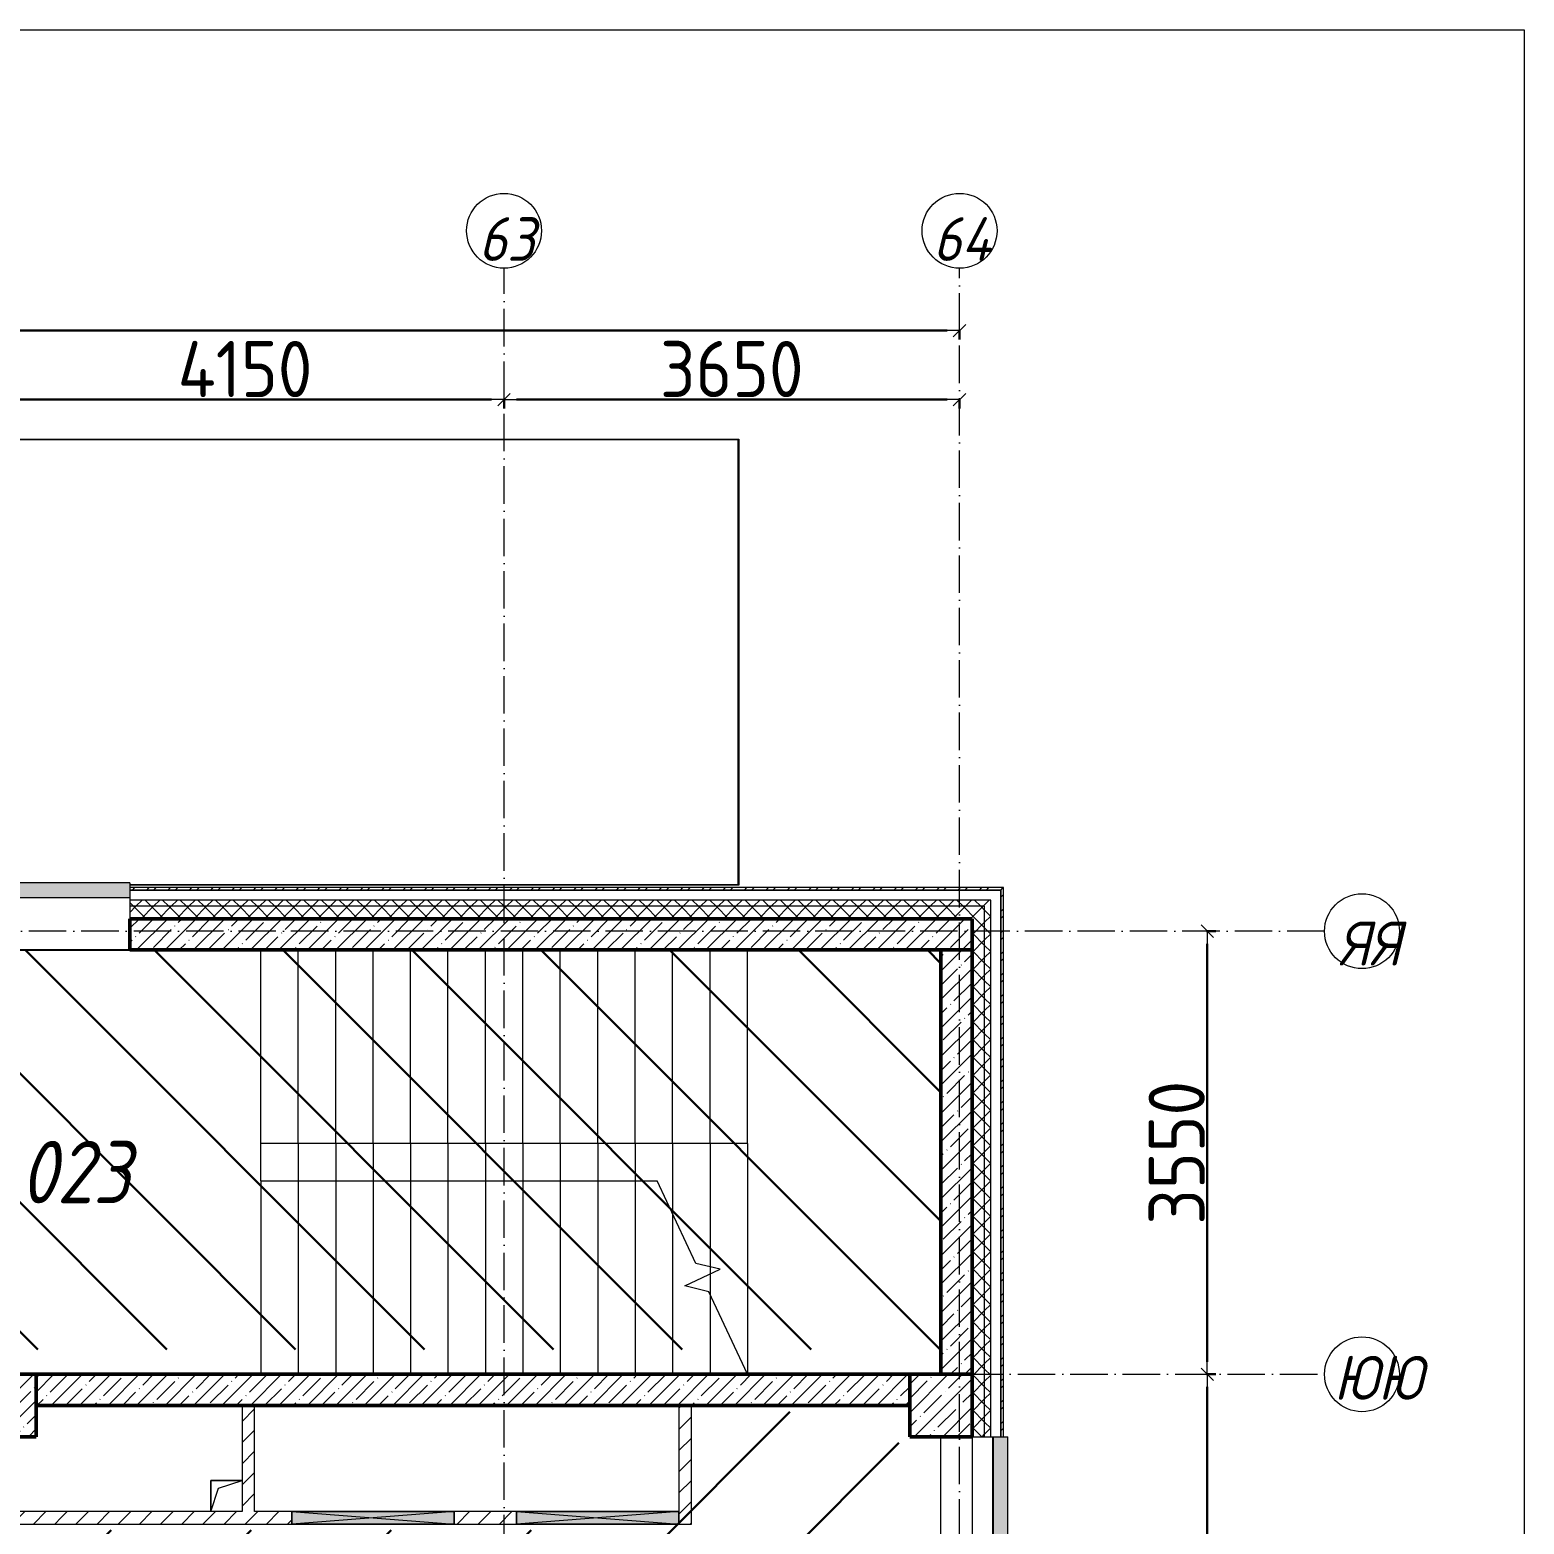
# Model space of a CAD drawing. Header units: millimetres. Extents: x 35697 to 388678, y -91946 to 171347.
# Drawn here: x 136960 to 148933, y 144545 to 156516 of the extents above; entities that cross this region are included whole.
import ezdxf

# ---------------------------------------------------------------- set-up
doc = ezdxf.new("R2010")
doc.units = ezdxf.units.MM
doc.linetypes.add('50_200_ШТРИХ_1Т_ш5_п1_п1_', pattern=[700, 500, -100, 0, -100])
for name, color, linetype, lineweight in [('2.1) ПГП окна 2.8 м', 5, 'Continuous', 30), ('3.1) ЖБ окна 1.2 м', 102, 'Continuous', 30), ('4) ЛЕстницы', 5, 'Continuous', 30), ('A-____-____-DIMS', 7, 'Continuous', 9), ('A-DETL-GENF-OTLN', 7, 'Continuous', 9), ('A-FLOR-____-OTLN', 7, 'Continuous', 9), ('A-GENM-____-OTLN', 7, 'Continuous', 9), ('A-GLAZ-____-OTLN', 7, 'Continuous', 9), ('A-WALL-____-MCUT', 7, 'Continuous', 13), ('A-WALL-____-MCUT-1', 7, 'Continuous', 9), ('A-WALL-____-MCUT-2', 7, 'Continuous', 50), ('A-WALL-____-OTLN', 7, 'Continuous', 9), ('A-WALL-____-PATT-1', 7, 'Continuous', 9), ('A-WALL-FNSH-MCUT-1', 7, 'Continuous', 9), ('I-WALL-____-OTLN', 7, 'Continuous', 9), ('S-COLS-____-MCUT', 7, 'Continuous', 50), ('S-COLS-____-OTLN', 7, 'Continuous', 9), ('S-GRID-____-IDEN', 7, 'Continuous', 9), ('S-GRID-____-OTLN-1', 7, '50_200_ШТРИХ_1Т_ш5_п1_п1_', 9), ('S-STRS-____-MBND', 7, 'Continuous', 9), ('S-STRS-____-OTLN-1', 7, 'Continuous', 9), ('Марки помещений', 7, 'Continuous', 9)]:
    doc.layers.add(name, color=color, linetype=linetype, lineweight=lineweight)
doc.layers.add('A-GLAZ-____-OTLN-1', color=7, linetype='Continuous', lineweight=9, true_color=0xc0c0c0)
doc.styles.add('ISOCPEUR_I_2', font='isocpeui.ttf', dxfattribs={"width": 0.85, "height": 2.3})
doc.styles.add('ISOCPEUR_I_9', font='isocpeui.ttf', dxfattribs={"width": 0.9, "height": 250})
doc.styles.add('СПДС', font='isocpeur.ttf', dxfattribs={"width": 0.9})
doc.dimstyles.new('Размера А3', dxfattribs={"dimtxt": 200, "dimasz": 100, "dimexe": 70, "dimexo": 100, "dimgap": 20, "dimtad": 1, "dimdec": 0, "dimrnd": 10, "dimzin": 0, "dimdsep": 46, "dimtxsty": 'СПДС', "dimblk": 'ARROWHEAD_6', "dimcen": 1, "dimclrd": 256, "dimclre": 256, "dimclrt": 256, "dimazin": 0, "dimtfac": 1, "dimtdec": 0, "dimtmove": 2, "dimatfit": 3, "dimfxl": 1, "dimtolj": 1, "dimtzin": 0, "dimarcsym": 0})
pattern_1 = [(45, (43259.71, 63713.66), (-85.53659, 85.53659), []), (45, (43316.74, 63713.66), (-85.53659, 85.53659), [])]
pattern_2 = [(45, (43259.71, 63713.66), (-70.71068, 70.71068), []), (135, (43259.71, 63713.66), (-70.71068, -70.71068), [])]
pattern_3 = [(45, (43259.71, 63713.66), (-84.85281, 84.85281), [])]
pattern_4 = [(45, (43259.71, 63713.66), (-114.04925, 114.04925), []), (45, (43373.76, 63713.66), (-114.04925, 114.04925), [201.612, -40.322, 3.353, -36.97])]

# ---------------------------------------------------------------- blocks, each defined once
blk = doc.blocks.new('BSC_Колонна _Прямоугольная - 500х500-V104-АР1_План отверстий 2 этажа в осях 1-64_Ю-ЯЯ')
at = {"layer": 'S-COLS-____-OTLN'}
h = blk.add_hatch(dxfattribs=at)
h.set_pattern_fill('FP_117', color=256, style=0, pattern_type=2)
h.set_pattern_definition([(135, (81781.04, -101000), (-114.04925, -114.04925), []), (135, (81781.04, -100885.95), (-114.04925, -114.04925), [201.613, -40.323, 3.353, -36.97])])
h.paths.add_polyline_path([(250, 250), (-250, 250), (-250, -250), (250, -250)], flags=0)
at = {"layer": 'S-COLS-____-MCUT'}
for p, q in [((250, 250), (-250, 250)), ((-250, 250), (-250, -250)), ((250, -250), (250, 250)), ((-250, -250), (250, -250))]:
    blk.add_line(p, q, dxfattribs=at)
blk = doc.blocks.new('BSC_Колонна _Прямоугольная - 500х500-V148-АР1_План отверстий 2 этажа в осях 1-64_Ю-ЯЯ')
at = {"layer": 'S-COLS-____-OTLN'}
h = blk.add_hatch(dxfattribs=at)
h.set_pattern_fill('FP_162', color=256, style=0, pattern_type=2)
h.set_pattern_definition([(135, (81781.04, -93500), (-114.04925, -114.04925), []), (135, (81781.04, -93385.95), (-114.04925, -114.04925), [201.613, -40.323, 3.353, -36.97])])
h.paths.add_polyline_path([(250, 250), (-250, 250), (-250, -250), (250, -250)], flags=0)
at = {"layer": 'S-COLS-____-MCUT'}
for p, q in [((250, 250), (-250, 250)), ((-250, 250), (-250, -250)), ((250, -250), (250, 250)), ((-250, -250), (250, -250))]:
    blk.add_line(p, q, dxfattribs=at)
blk = doc.blocks.new('Отлив_СКБ - Отлив витража_120_НВФ-31885687-АР1_План отверстий 2 этажа в осях 1-64_Ю-ЯЯ')
at = {"layer": 'A-GLAZ-____-OTLN-1'}
for points in [[(0, 0), (0, -2), (1800, -2), (1800, 0), (1023, 0)], [(0, -83), (0, -120), (1800, -120), (1800, -2), (0, -2), (0, -63)]]:
    blk.add_hatch(color=256, dxfattribs=at).paths.add_polyline_path(points, flags=0)
at = {"layer": 'A-GLAZ-____-OTLN'}
for p, q in [((0, 0), (1800, 0)), ((1800, -2), (0, -2)), ((0, -120), (0, -83)), ((1800, -83), (1800, -120)), ((0, -120), (1800, -120))]:
    blk.add_line(p, q, dxfattribs=at)
blk = doc.blocks.new('AR_Отверстие прямоугольное _в плите_ - AR_Отверстие прямоугольное _в плите_-V183-АР1_План отверстий 2 этажа в осях 1-64_Ю-ЯЯ')
at = {"layer": 'A-GENM-____-OTLN'}
for p, q in [((125, 125), (-125, 125)), ((-125, 125), (-125, -125)), ((-63, 63), (125, 125)), ((-125, -125), (-63, 63))]:
    blk.add_line(p, q, dxfattribs=at)
blk = doc.blocks.new('Отлив_СКБ - Отлив витража_120_НВФ-31885289-АР1_План отверстий 2 этажа в осях 1-64_Ю-ЯЯ')
at = {"layer": 'A-GLAZ-____-OTLN-1'}
for points in [[(1000, 2), (1000, 120), (0, 120), (0, 2), (162, 2)], [(1000, 0), (1000, 2), (0, 2), (0, 0), (162, 0)]]:
    blk.add_hatch(color=256, dxfattribs=at).paths.add_polyline_path(points, flags=0)
at = {"layer": 'A-GLAZ-____-OTLN'}
for p, q in [((0, 83), (0, 120)), ((1000, 120), (0, 120)), ((1000, 120), (1000, 83)), ((0, 2), (1000, 2)), ((1000, 0), (0, 0))]:
    blk.add_line(p, q, dxfattribs=at)
blk = doc.blocks.new('AR_Отверстие прямоугольное _в стене__БезПР - AR_Отверстие прямоугольное _в стене__БезПР-36824044-АР1_План отверстий 2 этажа в осях 1-64_Ю-ЯЯ')
at = {"layer": 'A-GLAZ-____-OTLN'}
blk.add_hatch(color=256, dxfattribs=at).paths.add_polyline_path([(650, -50), (650, 50), (-650, 50), (-650, -50)], flags=0)
at = {"layer": 'A-DETL-GENF-OTLN'}
for p, q in [((-650, -50), (-650, 50)), ((-650, 50), (650, 50)), ((650, 50), (-650, -50)), ((-650, 50), (650, -50)), ((650, 50), (-650, 50)), ((-650, 50), (-650, -50)), ((650, 50), (650, -50)), ((650, -50), (650, 50)), ((650, -50), (-650, -50)), ((-650, -50), (650, -50))]:
    blk.add_line(p, q, dxfattribs=at)
blk = doc.blocks.new('Ось сетки - Круг_Ø6_00__ISO-2_5_0_9K_-25732049-АР1_План отверстий 2 этажа в осях 1-64_Ю-ЯЯ')
at = {"layer": 'S-GRID-____-IDEN'}
blk.add_circle((0, 0), 3, dxfattribs=at)
blk = doc.blocks.new('ARROWHEAD_6')
at = {"color": 0, "linetype": 'Continuous'}
for p, q in [((0, 0), (-1, 0)), ((-0.5, -0.5), (0.5, 0.5))]:
    blk.add_line(p, q, dxfattribs=at)
blk = doc.blocks.new('*D2011')
at = {"layer": 'A-____-____-DIMS', "lineweight": -2, "transparency": 16777216}
for p, q in [((77758, 548862), (77758, 548786)), ((77858, 548856), (81808, 548856)), ((81908, 548862), (81908, 548786))]:
    blk.add_line(p, q, dxfattribs=at)
at = {"layer": 'Defpoints', "color": 0, "transparency": 16777216}
for p in [(77758, 548962), (81908, 548962), (81908, 548856)]:
    blk.add_point(p, dxfattribs=at)
at = {"layer": 'A-____-____-DIMS', "lineweight": -2, "transparency": 16777216, "xscale": 100, "yscale": 100, "zscale": 100, "rotation": 180}
blk.add_blockref('ARROWHEAD_6', (77758, 548856), dxfattribs=at)
at = {"layer": 'A-____-____-DIMS', "lineweight": -2, "transparency": 16777216, "xscale": 100, "yscale": 100, "zscale": 100}
blk.add_blockref('ARROWHEAD_6', (81908, 548856), dxfattribs=at)
at = {"layer": 'A-____-____-DIMS', "transparency": 16777216, "insert": (79833, 549101), "char_height": 450, "width": 2.38, "attachment_point": 5, "style": 'СПДС'}
blk.add_mtext('\\A1;4150', dxfattribs=at)
blk = doc.blocks.new('*D2012')
at = {"layer": 'A-____-____-DIMS', "lineweight": -2, "transparency": 16777216}
for p, q in [((81908, 548862), (81908, 548786)), ((82008, 548856), (85458, 548856)), ((85558, 548862), (85558, 548786))]:
    blk.add_line(p, q, dxfattribs=at)
at = {"layer": 'Defpoints', "color": 0, "transparency": 16777216}
for p in [(81908, 548962), (85558, 548962), (85558, 548856)]:
    blk.add_point(p, dxfattribs=at)
at = {"layer": 'A-____-____-DIMS', "lineweight": -2, "transparency": 16777216, "xscale": 100, "yscale": 100, "zscale": 100, "rotation": 180}
blk.add_blockref('ARROWHEAD_6', (81908, 548856), dxfattribs=at)
at = {"layer": 'A-____-____-DIMS', "lineweight": -2, "transparency": 16777216, "xscale": 100, "yscale": 100, "zscale": 100}
blk.add_blockref('ARROWHEAD_6', (85558, 548856), dxfattribs=at)
at = {"layer": 'A-____-____-DIMS', "transparency": 16777216, "insert": (83733, 549101), "char_height": 450, "width": 2.49, "attachment_point": 5, "style": 'СПДС'}
blk.add_mtext('\\A1;3650', dxfattribs=at)
blk = doc.blocks.new('*D2013')
at = {"layer": 'A-____-____-DIMS', "lineweight": -2, "transparency": 16777216}
for p, q in [((-17942, 549415), (-17942, 549339)), ((-17842, 549409), (32942, 549409)), ((85458, 549409), (34521, 549409)), ((85558, 549415), (85558, 549339))]:
    blk.add_line(p, q, dxfattribs=at)
at = {"layer": 'Defpoints', "color": 0, "transparency": 16777216}
for p in [(-17942, 549515), (85558, 549515), (85558, 549409)]:
    blk.add_point(p, dxfattribs=at)
at = {"layer": 'A-____-____-DIMS', "lineweight": -2, "transparency": 16777216, "xscale": 100, "yscale": 100, "zscale": 100, "rotation": 180}
blk.add_blockref('ARROWHEAD_6', (-17942, 549409), dxfattribs=at)
at = {"layer": 'A-____-____-DIMS', "lineweight": -2, "transparency": 16777216, "xscale": 100, "yscale": 100, "zscale": 100}
blk.add_blockref('ARROWHEAD_6', (85558, 549409), dxfattribs=at)
at = {"layer": 'A-____-____-DIMS', "transparency": 16777216, "insert": (32962, 549869), "char_height": 450, "width": 3.54, "attachment_point": 1, "line_spacing_factor": 1.149209, "style": 'СПДС'}
blk.add_mtext('\\A1;103500', dxfattribs=at)
blk = doc.blocks.new('*D2028')
at = {"layer": 'A-____-____-DIMS', "lineweight": -2, "transparency": 16777216}
for p, q in [((87537, 541047), (87613, 541047)), ((87543, 534697), (87543, 540947)), ((87537, 534597), (87613, 534597))]:
    blk.add_line(p, q, dxfattribs=at)
at = {"layer": 'Defpoints', "color": 0, "transparency": 16777216}
for p in [(87437, 541047), (87543, 541047), (87437, 534597)]:
    blk.add_point(p, dxfattribs=at)
at = {"layer": 'A-____-____-DIMS', "lineweight": -2, "transparency": 16777216, "xscale": 100, "yscale": 100, "zscale": 100}
for p, rotation in [((87543, 541047), 90), ((87543, 534597), 270)]:
    blk.add_blockref('ARROWHEAD_6', p, dxfattribs=dict(at, rotation=rotation))
at = {"layer": 'A-____-____-DIMS', "transparency": 16777216, "insert": (87298, 537822), "char_height": 450, "width": 2.56, "attachment_point": 5, "rotation": 90, "style": 'СПДС'}
blk.add_mtext('\\A1;6450', dxfattribs=at)
blk = doc.blocks.new('*D2029')
at = {"layer": 'A-____-____-DIMS', "lineweight": -2, "transparency": 16777216}
for p, q in [((87537, 544597), (87613, 544597)), ((87543, 541147), (87543, 544497)), ((87537, 541047), (87613, 541047))]:
    blk.add_line(p, q, dxfattribs=at)
at = {"layer": 'Defpoints', "color": 0, "transparency": 16777216}
for p in [(87437, 544597), (87543, 544597), (87437, 541047)]:
    blk.add_point(p, dxfattribs=at)
at = {"layer": 'A-____-____-DIMS', "lineweight": -2, "transparency": 16777216, "xscale": 100, "yscale": 100, "zscale": 100}
for p, rotation in [((87543, 544597), 90), ((87543, 541047), 270)]:
    blk.add_blockref('ARROWHEAD_6', p, dxfattribs=dict(at, rotation=rotation))
at = {"layer": 'A-____-____-DIMS', "transparency": 16777216, "insert": (87298, 542822), "char_height": 450, "width": 2.49, "attachment_point": 5, "rotation": 90, "style": 'СПДС'}
blk.add_mtext('\\A1;3550', dxfattribs=at)
blk = doc.blocks.new('2этаж')
at = {"layer": 'S-GRID-____-OTLN-1', "color": 251, "ltscale": 0.6, "true_color": 0x636466}
for p, q in [((81908.3, 508532.6), (81908.3, 549908.8)), ((85558.3, 498997), (85558.3, 549908.8)), ((88482.7, 544597), (-20260.4, 544597)), ((-20260.4, 541047), (88482.7, 541047))]:
    blk.add_line(p, q, dxfattribs=at)
at = {"layer": 'S-GRID-____-IDEN', "xscale": 99.99999999999993, "yscale": 99.99999999999993, "zscale": 99.99999999999993}
for p in [(81908.3, 550208.8), (85558.3, 550208.8)]:
    blk.add_blockref('Ось сетки - Круг_Ø6_00__ISO-2_5_0_9K_-25732049-АР1_План отверстий 2 этажа в осях 1-64_Ю-ЯЯ', p, dxfattribs=at)
for p, rotation in [((88782.7, 544597), 89.9999999999998), ((88782.7, 541047), 269.9999999999995)]:
    blk.add_blockref('Ось сетки - Круг_Ø6_00__ISO-2_5_0_9K_-25732049-АР1_План отверстий 2 этажа в осях 1-64_Ю-ЯЯ', p, dxfattribs=dict(at, rotation=rotation))
at = {"layer": 'S-GRID-____-IDEN', "char_height": 350, "attachment_point": 1, "style": 'ISOCPEUR_I_9'}
for s, insert, width in [('63', (81703.4, 550317.6), 404.05), ('64', (85344.4, 550317.6), 425.696), ('ЯЯ', (88597.7, 544673.1), 447.342), ('ЮЮ', (88557, 541193.6), 533.924)]:
    blk.add_mtext(s, dxfattribs=dict(at, insert=insert, width=width))
at = {"layer": 'A-____-____-DIMS'}
dim = blk.add_linear_dim(base=(85558.3, 549408.6), p1=(-17941.7, 549514.7), p2=(85558.3, 549514.7), dimstyle='Размера А3', override={"dimtxt": 450}, dxfattribs=at)
dim.commit()
dim.dimension.update_dxf_attribs({"geometry": '*D2013', "text_midpoint": (33731.2, 549568.6), "dimtype": 128})
for base, p1, p2, picture, middle in [((81908.3, 548856.4), (77758.3, 548962.5), (81908.3, 548962.5), '*D2011', (79833.3, 549101.4)), ((85558.3, 548856.4), (81908.3, 548962.5), (85558.3, 548962.5), '*D2012', (83733.3, 549101.4))]:
    dim = blk.add_linear_dim(base=base, p1=p1, p2=p2, dimstyle='Размера А3', override={"dimtxt": 450}, dxfattribs=at)
    dim.commit()
    dim.dimension.update_dxf_attribs({"geometry": picture, "text_midpoint": middle})
for base, p1, p2, picture, middle in [((87542.6, 544597), (87436.5, 541047), (87436.5, 544597), '*D2029', (87297.6, 542822)), ((87542.6, 541047), (87436.5, 534597), (87436.5, 541047), '*D2028', (87297.6, 537822))]:
    dim = blk.add_linear_dim(base=base, p1=p1, p2=p2, angle=90, dimstyle='Размера А3', override={"dimtxt": 450}, dxfattribs=at)
    dim.commit()
    dim.dimension.update_dxf_attribs({"geometry": picture, "text_midpoint": middle})

msp = doc.modelspace()

# ---------------------------------------------------------------- hatches: boundary and pattern name
at = {"layer": '2.1) ПГП окна 2.8 м'}
h = msp.add_hatch(dxfattribs=at)
h.set_pattern_fill('ANSI31', color=5, scale=250)
h.set_pattern_definition([(45, (-200, -50), (-561.266, 561.266), [])])
h.paths.add_polyline_path([(144060, 133145), (144054, 133145), (144054, 133220), (144056, 133345), (143960, 133345), (143960, 133545), (143610, 133545), (143610, 134045), (143960, 134045), (143960, 134245), (144060, 134245), (144060, 134320), (144054, 134320), (144054, 134395), (144060, 136195), (144054, 136195), (144054, 136270), (144060, 136895), (143610, 136895), (143610, 137395), (144060, 137395), (144060, 139195), (144054, 139195), (144054, 139270), (144056, 139595), (143960, 139595), (143960, 139795), (144060, 139795), (144060, 140320), (144054, 140320), (144054, 140395), (144060, 142195), (144054, 142195), (144054, 142270), (144057, 142545), (143960, 142545), (143960, 142745), (143610, 142745), (143610, 143245), (143960, 143245), (143960, 143445), (144060, 143445), (144060, 145195), (143810, 145195), (143810, 145445), (142060, 145445), (142060, 144495), (141960, 144495), (140660, 144495), (140160, 144495), (138860, 144495), (136810, 144495), (136810, 143245), (137010, 143245), (137010, 142745), (136810, 142745), (136810, 137395), (137010, 137395), (137010, 136895), (136310, 136895), (136310, 136610), (136310, 136310), (136310, 136010), (136310, 135710), (136310, 135410), (136310, 135110), (136310, 134929), (135523, 134563), (135476, 134368), (135344, 134651), (135296, 134457), (134510, 134090), (134510, 128295), (136310, 128295), (137010, 128295), (137010, 127795), (136810, 127795), (136810, 125295), (137010, 125295), (137010, 124795), (136810, 124795), (136810, 119345), (137010, 119345), (137010, 119095), (140410, 119095), (143810, 119095), (143810, 119345), (144054, 119345), (144054, 119445), (144059, 124595), (143960, 124595), (143960, 124795), (143610, 124795), (143610, 125295), (144060, 125295), (144060, 127595), (143960, 127595), (143960, 127795), (143610, 127795), (143610, 128295), (144060, 128295)])
h.paths.add_polyline_path([(137010, 133545), (136310, 133545), (134610, 133545), (134610, 134045), (136310, 134045), (137010, 134045)], flags=16)
at = {"layer": '4) ЛЕстницы'}
h = msp.add_hatch(dxfattribs=at)
h.set_pattern_fill('ANSI31', color=256, scale=230, angle=90)
h.paths.add_polyline_path([(135798, 145945), (135798, 149145), (144260, 149145), (144260, 145945)])
at = {"layer": 'A-WALL-____-PATT-1'}
h = msp.add_hatch(dxfattribs=at)
h.set_pattern_fill('FP_3', color=256, style=0, pattern_type=2)
h.set_pattern_definition(pattern_1)
h.paths.add_polyline_path([(144740, 149625), (144760, 149625), (144760, 149645), (137760, 149645), (137760, 149625), (142225, 149625)], flags=0)
h.paths.add_polyline_path([(136760, 149625), (136760, 149645), (135010, 149645), (135010, 149625), (135155, 149625)], flags=0)
h.paths.add_polyline_path([(132503, 149625), (133210, 149625), (133210, 149645), (132270, 149645), (132270, 149625)], flags=0)
h = msp.add_hatch(dxfattribs=at)
h.set_pattern_fill('FP_3', color=256, style=0, pattern_type=2)
h.set_pattern_definition(pattern_1)
h.paths.add_polyline_path([(144760, 133195), (144760, 134445), (144740, 134445), (144740, 133195)], flags=0)
h.paths.add_polyline_path([(144740, 136245), (144760, 136245), (144760, 137445), (144740, 137445), (144740, 137082)], flags=0)
h.paths.add_polyline_path([(144760, 139245), (144760, 140445), (144740, 140445), (144740, 139245)], flags=0)
h.paths.add_polyline_path([(144760, 142245), (144760, 143445), (144740, 143445), (144740, 142245)], flags=0)
h.paths.add_polyline_path([(144760, 145245), (144760, 149625), (144740, 149625), (144740, 145245)], flags=0)
h = msp.add_hatch(dxfattribs=at)
h.set_pattern_fill('FP_1', color=256, style=0, pattern_type=2)
h.set_pattern_definition(pattern_2)
h.paths.add_polyline_path([(144610, 149495), (144660, 149495), (144660, 149545), (137760, 149545), (137760, 149495), (142225, 149495)], flags=0)
h.paths.add_polyline_path([(132503, 149495), (133210, 149495), (133210, 149545), (132010, 149545), (132010, 149495)], flags=0)
h.paths.add_polyline_path([(135010, 149495), (136760, 149495), (136760, 149545), (135010, 149545)], flags=0)
h.paths.add_polyline_path([(130210, 149495), (130210, 149545), (129085, 149545), (129085, 149495), (129852, 149495)], flags=0)
h.paths.add_polyline_path([(127285, 149495), (127285, 149545), (126160, 149545), (126160, 149495), (127201, 149495)], flags=0)
h.paths.add_polyline_path([(120310, 149495), (121510, 149495), (121510, 149545), (120310, 149545)], flags=0)
h.paths.add_polyline_path([(118510, 149495), (118510, 149545), (114960, 149545), (114960, 149495), (117480, 149495)], flags=0)
h.paths.add_polyline_path([(113160, 149495), (113160, 149545), (111960, 149545), (111960, 149495)], flags=0)
h.paths.add_polyline_path([(110160, 149495), (110160, 149545), (108960, 149545), (108960, 149495)], flags=0)
h.paths.add_polyline_path([(107160, 149495), (107160, 149545), (105910, 149545), (105910, 149495), (106875, 149495)], flags=0)
h.paths.add_polyline_path([(103340, 149495), (104110, 149495), (104110, 149545), (102910, 149545), (102910, 149495)], flags=0)
h.paths.add_polyline_path([(101110, 149495), (101110, 149545), (99910, 149545), (99910, 149495), (100688, 149495)], flags=0)
h.paths.add_polyline_path([(98110, 149495), (98110, 149545), (96910, 149545), (96910, 149495)], flags=0)
h.paths.add_polyline_path([(94502, 149495), (95110, 149495), (95110, 149545), (93460, 149545), (93460, 149495), (93618, 149495)], flags=0)
h = msp.add_hatch(dxfattribs=at)
h.set_pattern_fill('FP_1', color=256, style=0, pattern_type=2)
h.set_pattern_definition(pattern_2)
h.paths.add_polyline_path([(144510, 149395), (144610, 149395), (144610, 149495), (137760, 149495), (137760, 149395), (142225, 149395)], flags=0)
h.paths.add_polyline_path([(136260, 149395), (136760, 149395), (136760, 149495), (135010, 149495), (135010, 149401), (135085, 149401), (135085, 149395), (135155, 149395)], flags=0)
h.paths.add_polyline_path([(132503, 149395), (133135, 149395), (133135, 149401), (133210, 149401), (133210, 149495), (132010, 149495), (132010, 149395)], flags=0)
h.paths.add_polyline_path([(129852, 149395), (130135, 149395), (130135, 149401), (130210, 149401), (130210, 149495), (129085, 149495), (129085, 149401), (129160, 149401), (129160, 149395)], flags=0)
h.paths.add_polyline_path([(127201, 149395), (127210, 149395), (127210, 149401), (127285, 149401), (127285, 149495), (126160, 149495), (126160, 149395), (126660, 149395)], flags=0)
h.paths.add_polyline_path([(120760, 149395), (121435, 149395), (121435, 149401), (121510, 149401), (121510, 149495), (120310, 149495), (120310, 149401), (120385, 149401), (120385, 149395)], flags=0)
h.paths.add_polyline_path([(118510, 149395), (118510, 149495), (114960, 149495), (114960, 149401), (115035, 149401), (115035, 149395), (118010, 149395)], flags=0)
h.paths.add_polyline_path([(111960, 149395), (113085, 149395), (113085, 149401), (113160, 149401), (113160, 149495), (111960, 149495)], flags=0)
h.paths.add_polyline_path([(109035, 149395), (110085, 149395), (110085, 149401), (110160, 149401), (110160, 149495), (108960, 149495), (108960, 149401), (109035, 149401)], flags=0)
h.paths.add_polyline_path([(107085, 149395), (107085, 149401), (107160, 149401), (107160, 149495), (105910, 149495), (105910, 149401), (105985, 149401), (105985, 149395), (106875, 149395)], flags=0)
h.paths.add_polyline_path([(104035, 149395), (104035, 149401), (104110, 149401), (104110, 149495), (102910, 149495), (102910, 149401), (102985, 149401), (102985, 149395), (103340, 149395)], flags=0)
h.paths.add_polyline_path([(101035, 149395), (101035, 149401), (101110, 149401), (101110, 149495), (99910, 149495), (99910, 149401), (99985, 149401), (99985, 149395), (100688, 149395)], flags=0)
h.paths.add_polyline_path([(96985, 149395), (98035, 149395), (98035, 149401), (98110, 149401), (98110, 149495), (96910, 149495), (96910, 149401), (96985, 149401)], flags=0)
h.paths.add_polyline_path([(95035, 149395), (95035, 149401), (95110, 149401), (95110, 149495), (93460, 149495), (93460, 149395), (94502, 149395)], flags=0)
h = msp.add_hatch(dxfattribs=at)
h.set_pattern_fill('FP_1', color=256, style=0, pattern_type=2)
h.set_pattern_definition(pattern_2)
h.paths.add_polyline_path([(144660, 110530), (144660, 110795), (144610, 110795), (144610, 110530)], flags=0)
h.paths.add_polyline_path([(144610, 111795), (144660, 111795), (144660, 119495), (144610, 119495), (144610, 114481)], flags=0)
h.paths.add_polyline_path([(144610, 133195), (144660, 133195), (144660, 134445), (144610, 134445), (144610, 133854)], flags=0)
h.paths.add_polyline_path([(144610, 136245), (144660, 136245), (144660, 137445), (144610, 137445), (144610, 137082)], flags=0)
h.paths.add_polyline_path([(144660, 139245), (144660, 140445), (144610, 140445), (144610, 139245)], flags=0)
h.paths.add_polyline_path([(144660, 142245), (144660, 143445), (144610, 143445), (144610, 142245)], flags=0)
h.paths.add_polyline_path([(144660, 145245), (144660, 149495), (144610, 149495), (144610, 145245)], flags=0)
h = msp.add_hatch(dxfattribs=at)
h.set_pattern_fill('FP_13', color=256, style=0, pattern_type=2)
h.set_pattern_definition(pattern_4)
h.paths.add_polyline_path([(144510, 149145), (144510, 149395), (137760, 149395), (137760, 149145), (142225, 149145)], flags=0)
h = msp.add_hatch(dxfattribs=at)
h.set_pattern_fill('FP_1', color=256, style=0, pattern_type=2)
h.set_pattern_definition(pattern_2)
h.paths.add_polyline_path([(144510, 110530), (144610, 110530), (144610, 110795), (144510, 110795)], flags=0)
h.paths.add_polyline_path([(144610, 111795), (144610, 119495), (144516, 119495), (144516, 119420), (144510, 119420), (144510, 111795)], flags=0)
h.paths.add_polyline_path([(144610, 133195), (144610, 134445), (144516, 134445), (144516, 134370), (144510, 134370), (144510, 133270), (144516, 133270), (144516, 133195)], flags=0)
h.paths.add_polyline_path([(144516, 136245), (144610, 136245), (144610, 137445), (144510, 137445), (144510, 136320), (144516, 136320), (144516, 136251)], flags=0)
h.paths.add_polyline_path([(144516, 139245), (144610, 139245), (144610, 140445), (144516, 140445), (144516, 140370), (144510, 140370), (144510, 139320), (144516, 139320), (144516, 139251)], flags=0)
h.paths.add_polyline_path([(144516, 142245), (144610, 142245), (144610, 143445), (144516, 143445), (144516, 143370), (144510, 143370), (144510, 142320), (144516, 142320), (144516, 142251)], flags=0)
h.paths.add_polyline_path([(144610, 145245), (144610, 149395), (144510, 149395), (144510, 145245)], flags=0)
h = msp.add_hatch(dxfattribs=at)
h.set_pattern_fill('FP_13', color=256, style=0, pattern_type=2)
h.set_pattern_definition(pattern_4)
h.paths.add_polyline_path([(144510, 145745), (144510, 149145), (144260, 149145), (144260, 145745)], flags=0)
h = msp.add_hatch(dxfattribs=at)
h.set_pattern_fill('FP_13', color=256, style=0, pattern_type=2)
h.set_pattern_definition(pattern_4)
h.paths.add_polyline_path([(144010, 145495), (144010, 145745), (137010, 145745), (137010, 145495), (143992, 145495)], flags=0)
h = msp.add_hatch(dxfattribs=at)
h.set_pattern_fill('FP_4', color=256, style=0, pattern_type=2)
h.set_pattern_definition(pattern_3)
h.paths.add_polyline_path([(138660, 144645), (138760, 144645), (138760, 145495), (138660, 145495)], flags=0)
h = msp.add_hatch(dxfattribs=at)
h.set_pattern_fill('FP_4', color=256, style=0, pattern_type=2)
h.set_pattern_definition(pattern_3)
h.paths.add_polyline_path([(142225, 144545), (142260, 144545), (142260, 145494), (142160, 145494), (142160, 144545)], flags=0)
h = msp.add_hatch(dxfattribs=at)
h.set_pattern_fill('FP_4', color=256, style=0, pattern_type=2)
h.set_pattern_definition(pattern_3)
h.paths.add_polyline_path([(137210, 144545), (137210, 144645), (136510, 144645), (136510, 144545)], flags=0)
h = msp.add_hatch(dxfattribs=at)
h.set_pattern_fill('FP_4', color=256, style=0, pattern_type=2)
h.set_pattern_definition(pattern_3)
h.paths.add_polyline_path([(137210, 144545), (139060, 144545), (139060, 144645), (137210, 144645)], flags=0)
h.paths.add_polyline_path([(140860, 144545), (140860, 144645), (140360, 144645), (140360, 144545), (140457, 144545)], flags=0)

# ---------------------------------------------------------------- linework, layer by layer
at = {"color": 1, "lineweight": 0}
msp.add_lwpolyline([(35697, 156516), (148933, 156516), (148933, 57688), (35697, 57688)], close=True, dxfattribs=at)
msp.add_lwpolyline([(135710, 145745), (144260, 145745), (144260, 149144), (135710, 149144)], close=True)
at = {"layer": 'A-FLOR-____-OTLN'}
for p, q in [((138810, 147295), (138810, 149145)), ((138410, 144895), (138660, 144895)), ((138410, 144645), (138410, 144895))]:
    msp.add_line(p, q, dxfattribs=at)
at = {"layer": 'A-WALL-____-MCUT'}
for p, q in [((144740, 149625), (137760, 149625)), ((137760, 149625), (137760, 149395)), ((144740, 149395), (144740, 149625)), ((144510, 149395), (144510, 149145)), ((144740, 145245), (144740, 149395)), ((144510, 145245), (144740, 145245))]:
    msp.add_line(p, q, dxfattribs=at)
at = {"layer": 'A-WALL-____-MCUT-1'}
for p, q in [((144660, 149545), (137760, 149545)), ((144610, 149495), (137760, 149495)), ((144610, 145245), (144610, 149495)), ((144660, 145245), (144660, 149545))]:
    msp.add_line(p, q, dxfattribs=at)
at = {"layer": 'A-WALL-____-MCUT-2'}
for p, q in [((137760, 149395), (144510, 149395)), ((137760, 149395), (137760, 149145)), ((144510, 145745), (144510, 149395)), ((144510, 149145), (137760, 149145)), ((144260, 149145), (144260, 145745)), ((144510, 149145), (144510, 145745)), ((144010, 145745), (137010, 145745)), ((137010, 145495), (144010, 145495))]:
    msp.add_line(p, q, dxfattribs=at)
at = {"layer": 'A-WALL-____-OTLN'}
for p, q in [((137760, 149145), (136760, 149145)), ((144260, 143445), (144260, 145245)), ((144510, 145245), (144510, 143445))]:
    msp.add_line(p, q, dxfattribs=at)
at = {"layer": 'A-WALL-FNSH-MCUT-1'}
for p, q in [((144760, 149645), (137760, 149645)), ((137760, 149645), (137760, 149625)), ((137760, 149625), (144740, 149625)), ((144740, 149625), (144740, 145245)), ((144760, 145245), (144760, 149645)), ((138660, 145495), (138660, 144645)), ((138760, 144645), (138760, 145495)), ((142160, 145494), (142160, 144645)), ((142260, 145494), (142160, 145494)), ((142260, 144545), (142260, 145494)), ((144740, 145245), (144760, 145245)), ((138660, 144645), (136610, 144645)), ((139060, 144645), (138760, 144645)), ((140860, 144645), (140360, 144645)), ((136510, 144545), (139060, 144545)), ((140360, 144545), (140860, 144545)), ((142160, 144545), (142260, 144545))]:
    msp.add_line(p, q, dxfattribs=at)
at = {"layer": 'I-WALL-____-OTLN'}
for p, q in [((130190, 153238), (142641, 153238)), ((142635, 153232), (130190, 153232)), ((142635, 149664), (142635, 153238)), ((142641, 153238), (142641, 149664)), ((137760, 149670), (142635, 149670)), ((142641, 149664), (137760, 149664))]:
    msp.add_line(p, q, dxfattribs=at)
at = {"layer": 'S-STRS-____-MBND'}
for p, q in [((142295, 146633), (141987, 147295)), ((142207, 146454), (142490, 146586)), ((142490, 146586), (142295, 146633)), ((142401, 146406), (142207, 146454)), ((142710, 145745), (142401, 146406))]:
    msp.add_line(p, q, dxfattribs=at)
at = {"layer": 'S-STRS-____-OTLN-1'}
for p, q in [((138810, 147594), (138810, 149144)), ((139110, 149144), (138810, 149144)), ((139410, 149144), (139110, 149144)), ((139110, 147594), (139110, 149144)), ((139110, 147594), (139110, 149144)), ((139710, 149144), (139410, 149144)), ((139410, 147594), (139410, 149144)), ((139410, 147594), (139410, 149144)), ((140010, 149144), (139710, 149144)), ((139710, 147594), (139710, 149144)), ((139710, 147594), (139710, 149144)), ((140310, 149144), (140010, 149144)), ((140010, 147594), (140010, 149144)), ((140010, 147594), (140010, 149144)), ((140610, 149144), (140310, 149144)), ((140310, 147594), (140310, 149144)), ((140310, 147594), (140310, 149144)), ((140910, 149144), (140610, 149144)), ((140610, 147594), (140610, 149144)), ((140610, 147594), (140610, 149144)), ((141210, 149144), (140910, 149144)), ((140910, 147594), (140910, 149144)), ((140910, 147594), (140910, 149144)), ((141510, 149144), (141210, 149144)), ((141210, 147594), (141210, 149144)), ((141210, 147594), (141210, 149144)), ((141810, 149144), (141510, 149144)), ((141510, 147594), (141510, 149144)), ((141510, 147594), (141510, 149144)), ((142110, 149144), (141810, 149144)), ((141810, 147594), (141810, 149144)), ((141810, 147594), (141810, 149144)), ((142410, 149144), (142110, 149144)), ((142110, 147594), (142110, 149144)), ((142110, 147594), (142110, 149144)), ((142710, 149144), (142410, 149144)), ((142410, 147594), (142410, 149144)), ((142410, 147594), (142410, 149144)), ((144260, 149144), (142710, 149144)), ((142710, 147594), (142710, 149144)), ((142710, 147594), (142710, 149144)), ((139110, 147594), (138810, 147594)), ((139410, 147594), (139110, 147594)), ((139110, 147594), (139110, 147295)), ((139110, 147594), (139110, 147295)), ((139710, 147594), (139410, 147594)), ((139410, 147594), (139410, 147295)), ((139410, 147594), (139410, 147295)), ((140010, 147594), (139710, 147594)), ((139710, 147594), (139710, 147295)), ((139710, 147594), (139710, 147295)), ((140310, 147594), (140010, 147594)), ((140010, 147594), (140010, 147295)), ((140010, 147594), (140010, 147295)), ((140610, 147594), (140310, 147594)), ((140310, 147594), (140310, 147295)), ((140310, 147594), (140310, 147295)), ((140910, 147594), (140610, 147594)), ((140610, 147594), (140610, 147295)), ((140610, 147594), (140610, 147295)), ((141210, 147594), (140910, 147594)), ((140910, 147594), (140910, 147295)), ((140910, 147594), (140910, 147295)), ((141510, 147594), (141210, 147594)), ((141210, 147594), (141210, 147295)), ((141210, 147594), (141210, 147295)), ((141810, 147594), (141510, 147594)), ((141510, 147594), (141510, 147295)), ((141510, 147594), (141510, 147295)), ((142110, 147594), (141810, 147594)), ((141810, 147594), (141810, 147295)), ((141810, 147594), (141810, 147295)), ((142410, 147594), (142110, 147594)), ((142110, 147594), (142110, 147031)), ((142110, 147594), (142110, 147031)), ((142710, 147594), (142410, 147594)), ((142410, 147594), (142410, 146605)), ((142410, 147594), (142410, 146605)), ((142710, 147594), (142710, 145745)), ((142710, 147594), (142710, 145745)), ((138810, 147295), (138810, 145745)), ((138810, 147295), (139110, 147295)), ((138810, 147295), (138810, 145745)), ((139110, 147295), (139410, 147295)), ((139110, 147295), (139110, 145745)), ((139110, 147295), (139110, 145745)), ((139410, 147295), (139710, 147295)), ((139410, 147295), (139410, 145745)), ((139410, 147295), (139410, 145745)), ((139710, 147295), (140010, 147295)), ((139710, 147295), (139710, 145745)), ((139710, 147295), (139710, 145745)), ((140010, 147295), (140310, 147295)), ((140010, 147295), (140010, 145745)), ((140010, 147295), (140010, 145745)), ((140310, 147295), (140610, 147295)), ((140310, 147295), (140310, 145745)), ((140310, 147295), (140310, 145745)), ((140610, 147295), (140910, 147295)), ((140610, 147295), (140610, 145745)), ((140610, 147295), (140610, 145745)), ((140910, 147295), (141210, 147295)), ((140910, 147295), (140910, 145745)), ((140910, 147295), (140910, 145745)), ((141210, 147295), (141510, 147295)), ((141210, 147295), (141210, 145745)), ((141210, 147295), (141210, 145745)), ((141510, 147295), (141810, 147295)), ((141510, 147295), (141510, 145745)), ((141510, 147295), (141510, 145745)), ((141810, 147295), (141987, 147295)), ((141810, 147295), (141810, 145745)), ((141810, 147295), (141810, 145745)), ((142110, 147031), (142110, 145745)), ((142110, 147031), (142110, 145745)), ((142410, 146605), (142410, 146548)), ((142410, 146605), (142410, 146548)), ((142410, 146548), (142410, 146388)), ((142410, 146548), (142410, 146388)), ((142410, 146388), (142410, 145745)), ((142410, 146388), (142410, 145745))]:
    msp.add_line(p, q, dxfattribs=at)

# ---------------------------------------------------------------- block references
at = {"layer": '3.1) ЖБ окна 1.2 м'}
msp.add_blockref('2этаж', (58851, -395302), dxfattribs=at)
at = {"layer": 'A-GENM-____-OTLN'}
msp.add_blockref('AR_Отверстие прямоугольное _в плите_ - AR_Отверстие прямоугольное _в плите_-V183-АР1_План отверстий 2 этажа в осях 1-64_Ю-ЯЯ', (138535, 144770), dxfattribs=at)
at = {"layer": 'A-GLAZ-____-OTLN'}
for name, p in [('Отлив_СКБ - Отлив витража_120_НВФ-31885289-АР1_План отверстий 2 этажа в осях 1-64_Ю-ЯЯ', (136760, 149562)), ('AR_Отверстие прямоугольное _в стене__БезПР - AR_Отверстие прямоугольное _в стене__БезПР-36824044-АР1_План отверстий 2 этажа в осях 1-64_Ю-ЯЯ', (139710, 144595)), ('AR_Отверстие прямоугольное _в стене__БезПР - AR_Отверстие прямоугольное _в стене__БезПР-36824044-АР1_План отверстий 2 этажа в осях 1-64_Ю-ЯЯ', (141510, 144595))]:
    msp.add_blockref(name, p, dxfattribs=at)
at = {"layer": 'A-GLAZ-____-OTLN', "rotation": 90}
msp.add_blockref('Отлив_СКБ - Отлив витража_120_НВФ-31885687-АР1_План отверстий 2 этажа в осях 1-64_Ю-ЯЯ', (144677, 143445), dxfattribs=at)
at = {"layer": 'S-COLS-____-OTLN', "rotation": 269.9999999999997}
for name, p in [('BSC_Колонна _Прямоугольная - 500х500-V148-АР1_План отверстий 2 этажа в осях 1-64_Ю-ЯЯ', (136760, 145495)), ('BSC_Колонна _Прямоугольная - 500х500-V104-АР1_План отверстий 2 этажа в осях 1-64_Ю-ЯЯ', (144260, 145495))]:
    msp.add_blockref(name, p, dxfattribs=at)

# ---------------------------------------------------------------- texts
at = {"layer": 'Марки помещений', "insert": (136468, 147615), "char_height": 500, "width": 785.65, "attachment_point": 1, "style": 'ISOCPEUR_I_2'}
msp.add_mtext('2.023', dxfattribs=at)

doc.saveas('drawing.dxf')
